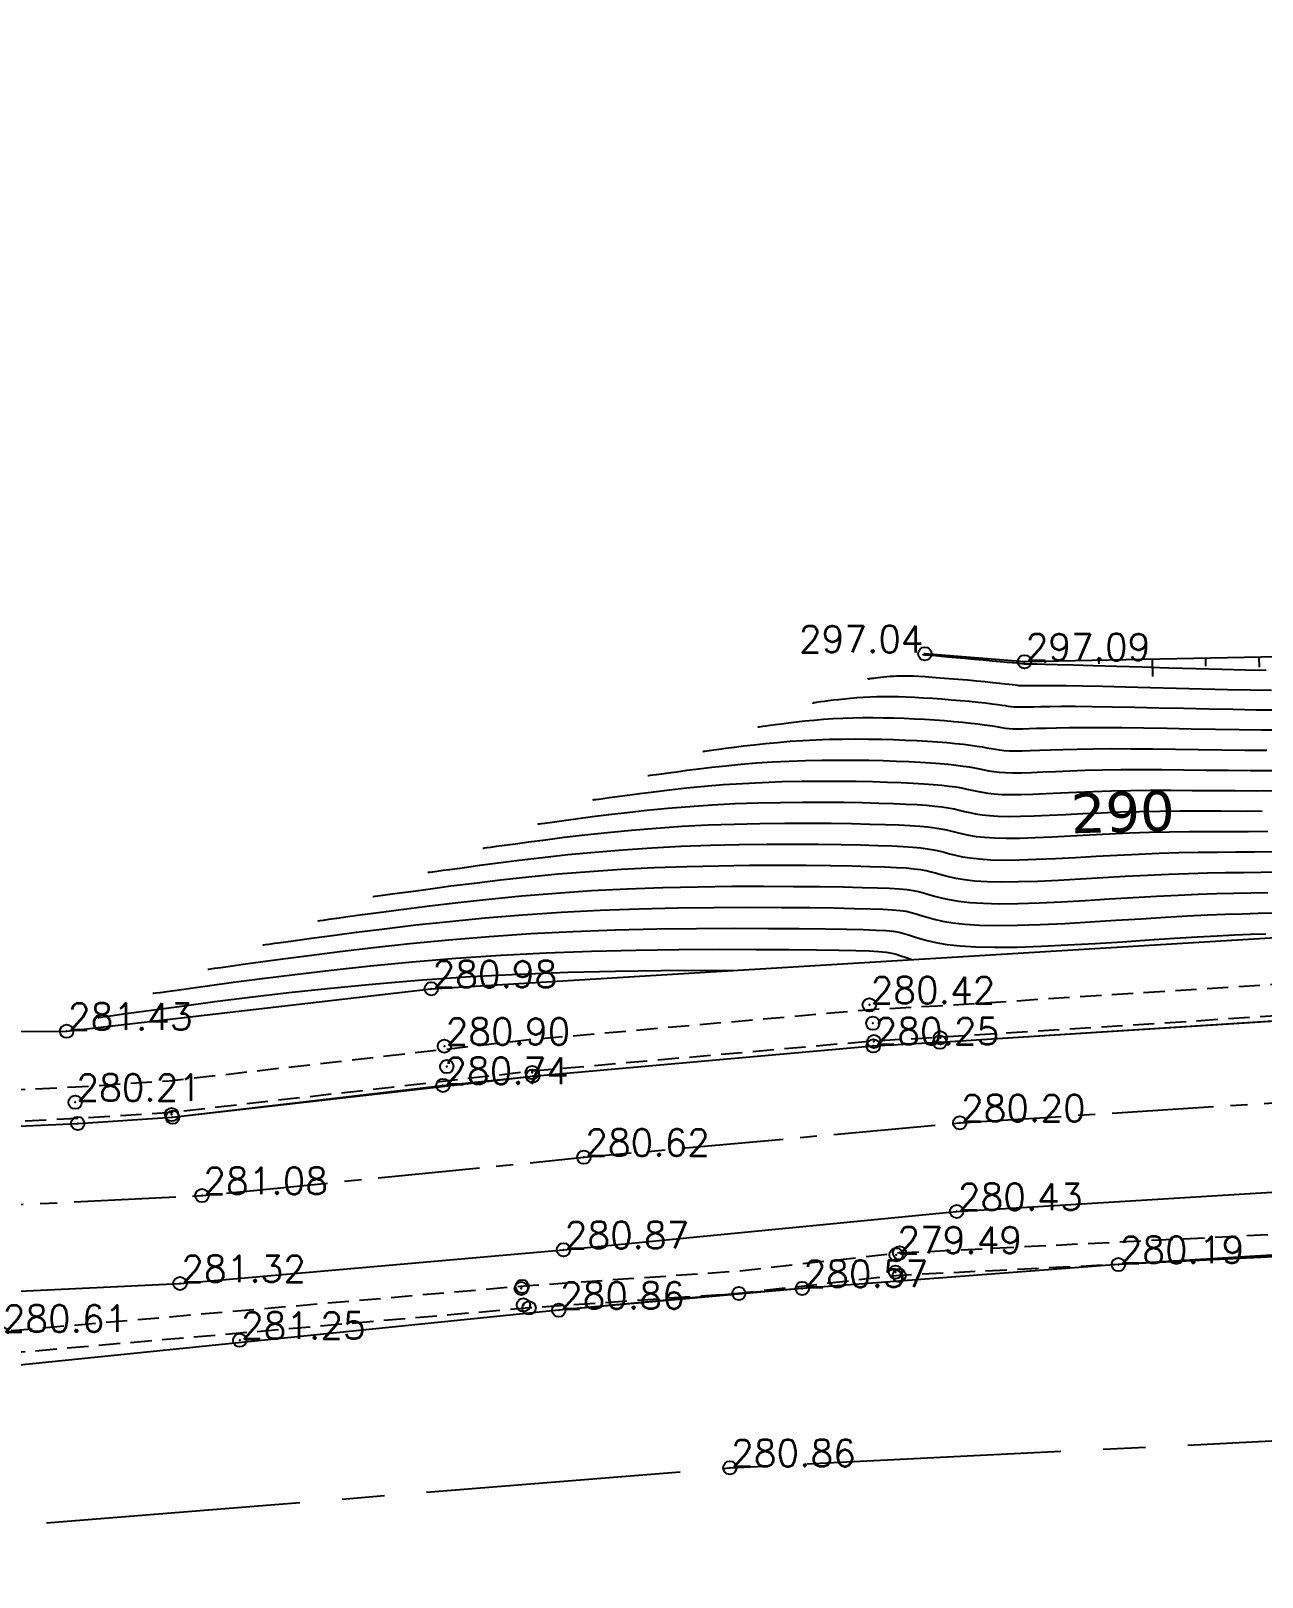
# Model space of a CAD drawing. Header units: millimetres. Extents: x 524954 to 526204, y 9523489 to 9524010.
# Drawn here: x 525125.6 to 525171.7, y 9523768.6 to 9523826.5 of the extents above; entities that cross this region are included whole.
import ezdxf
from ezdxf.enums import TextEntityAlignment as Align

# ---------------------------------------------------------------- set-up
doc = ezdxf.new("R2010")
doc.units = ezdxf.units.MM
doc.header["$PDMODE"] = 32
doc.header["$PDSIZE"] = 0.5
doc.linetypes.add('AXES2', pattern=[28.575, 19.05, -3.175, 3.175, -3.175])
doc.linetypes.add('CACHE2', pattern=[4.7625, 3.175, -1.5875])
for name, color, linetype in [('Axe_Route_Existante', 1, 'AXES2'), ('Bord_Route_Existante', 6, 'Continuous'), ('Caniveau', 5, 'CACHE2'), ('CN_01_00', 3, 'Continuous'), ('CN_02_00', 4, 'Continuous'), ('CN_05_00', 6, 'Continuous'), ('CN_10_00', 1, 'Continuous'), ('Cotation Courbes de niveau', 7, 'Continuous'), ('Haut_Talus', 30, 'Continuous'), ('Talus', 2, 'Continuous'), ('TopoAlt', 3, 'Continuous'), ('TOPOJIS', 7, 'Continuous')]:
    doc.layers.add(name, color=color, linetype=linetype)
doc.layers.add('Bord_Route_Existante_POLY3D', color=6, linetype='Continuous', plot=False)
doc.layers.add('Trottoir', color=7, linetype='Continuous', true_color=0xff6666)
doc.styles.add('Simplex 1.0', font='Simplex.shx', dxfattribs={"width": 0.99, "height": 1})
doc.styles.add('Verdana 1.0', font='verdana.ttf', dxfattribs={"width": 0.99, "height": 1})

# ---------------------------------------------------------------- blocks, each defined once
blk = doc.blocks.new('TCPOINT M')
at = {"color": 0}
blk.add_point((0, 0), dxfattribs=at)
at = {"layer": 'TopoAlt', "style": 'Simplex 1.0', "width": 0.99}
blk.add_attdef('ALT', (0.15, 0.15), '', height=1, dxfattribs=at)

msp = doc.modelspace()

# ---------------------------------------------------------------- linework, layer by layer
at = {"layer": 'Axe_Route_Existante', "ltscale": 0.5, "flags": 128}
msp.add_lwpolyline([(524973.101, 9523802.49), (525007.26, 9523792.779), (525027.54, 9523787.364), (525056.127, 9523779.755), (525082.674, 9523773.102), (525107.546, 9523770.048), (525120.684, 9523770.139), (525151.777, 9523772.648), (525176.899, 9523773.894), (525199.324, 9523771.095), (525218.337, 9523765.264), (525227.192, 9523761.534), (525233.843, 9523758.094), (525246.468, 9523751.167), (525256.506, 9523745.531), (525267.014, 9523739.694), (525277.691, 9523733.704), (525288.849, 9523727.299), (525294.632, 9523724.022), (525301.927, 9523719.966), (525310.691, 9523715.333), (525328.32, 9523705.784), (525328.32, 9523705.784), (525337.316, 9523700.691), (525351.138, 9523692.703), (525363.696, 9523685.45), (525368.801, 9523682.627), (525375.475, 9523679.109), (525390.225, 9523670.468), (525400.9, 9523665.019), (525419.619, 9523658.456), (525435.368, 9523656.046), (525454.334, 9523656.625), (525476.288, 9523660.734), (525488.784, 9523664.768), (525501.859, 9523668.012), (525521.809, 9523675.315), (525541.116, 9523687.802), (525552.62, 9523697.708), (525562.351, 9523710.18), (525568.681, 9523722.572), (525575.059, 9523738.704), (525576.995, 9523751.051), (525577.798, 9523776.069), (525576.166, 9523799.52), (525574.181, 9523815.429), (525572.049, 9523834.204), (525569.92, 9523851.041), (525567.326, 9523868.19), (525565.579, 9523885.379), (525563.689, 9523903.219), (525561.356, 9523920.701), (525558.839, 9523938.161)], dxfattribs=at)
at = {"layer": 'Axe_Route_Existante', "ltscale": 0.2, "flags": 128}
for points in [[(524977.305, 9523814.695), (525006.059, 9523804.831), (525028.37, 9523798.479), (525038.912, 9523795.522), (525048.316, 9523792.994), (525057.878, 9523790.358), (525070.878, 9523787.094), (525082.145, 9523784.869), (525094.524, 9523783.207), (525107.043, 9523782.438), (525119.719, 9523782.246), (525132.005, 9523782.846), (525146.311, 9523784.281), (525160.389, 9523785.573)], [(525160.389, 9523785.573), (525205.797, 9523788.476), (525217.621, 9523788.238), (525236.372, 9523785.487), (525254.986, 9523779.404), (525273.087, 9523770.44), (525292.33, 9523759.946), (525308.092, 9523751.255), (525324.048, 9523742.079), (525331.063, 9523738.206), (525341.621, 9523732.26), (525352.065, 9523726.389), (525361.763, 9523720.953), (525371.128, 9523715.674), (525380.291, 9523710.543), (525400.244, 9523698.831), (525414.858, 9523691.369), (525425.413, 9523686.737), (525431.187, 9523683.889)]]:
    msp.add_lwpolyline(points, dxfattribs=at)
at = {"layer": 'Bord_Route_Existante', "flags": 128}
for points in [[(525221.578, 9523770.941), (525214.394, 9523773.56), (525201.773, 9523777.091), (525187.993, 9523779.477), (525178.148, 9523780.174), (525172.157, 9523780.555), (525166.33, 9523780.26), (525154.489, 9523779.368), (525145.368, 9523778.551), (525120.497, 9523776.02), (525106.173, 9523774.773), (525099.776, 9523775.298), (525085.501, 9523777.091), (525074.621, 9523779.414), (525059.705, 9523783.331), (525044.394, 9523787.379), (525028.625, 9523791.594), (525012.747, 9523795.824), (524999.188, 9523799.53), (524974.162, 9523806.373)], [(525119.054, 9523785.177), (525127.352, 9523785.549), (525130.904, 9523785.78), (525144.393, 9523787.326), (525157.15, 9523788.454), (525159.646, 9523788.59), (525186.395, 9523790.309), (525194.259, 9523790.953), (525204.903, 9523791.806), (525211.169, 9523792.244), (525217.137, 9523792.785), (525223.837, 9523793.03), (525235.719, 9523792.006)], [(525119.151, 9523778.983), (525131.181, 9523779.552), (525145.544, 9523780.818), (525160.271, 9523782.251), (525175.138, 9523783.168), (525185.569, 9523783.964), (525204.023, 9523785.078), (525217.099, 9523783.886), (525220.353, 9523782.2), (525221.764, 9523780.731), (525223.757, 9523777.646), (525223.758, 9523776.783), (525223.758, 9523776.783), (525222.02, 9523771.867), (525221.713, 9523770.949), (525221.578, 9523770.941)]]:
    msp.add_lwpolyline(points, dxfattribs=at)
at = {"layer": 'Bord_Route_Existante_POLY3D'}
for points in [[(525119.054, 9523785.177, 281.47), (525127.352, 9523785.549, 281.18), (525130.904, 9523785.78, 281.09), (525141.031, 9523786.975, 280.74), (525144.393, 9523787.326, 280.62), (525157.15, 9523788.454, 280.25), (525159.646, 9523788.59, 280.16), (525173.021, 9523789.449, 279.82), (525186.395, 9523790.309, 279.47), (525194.259, 9523790.953, 279.16), (525204.903, 9523791.806, 278.94), (525211.169, 9523792.244, 278.76), (525217.103, 9523792.815, 278.74), (525217.137, 9523792.785, 278.63), (525223.837, 9523793.03, 278.44), (525223.846, 9523793.096, 278.57), (525235.719, 9523792.006, 278.18)], [(525119.151, 9523778.983, 281.72), (525131.181, 9523779.552, 281.32), (525145.544, 9523780.818, 280.87), (525160.271, 9523782.251, 280.43), (525175.138, 9523783.168, 280.05)], [(525172.077, 9523780.612, 279.04), (525166.33, 9523780.26, 280.19), (525154.489, 9523779.368, 280.57), (525152.114, 9523779.177, 280.66), (525145.368, 9523778.551, 280.86), (525120.497, 9523776.02, 281.76)]]:
    msp.add_polyline3d(points, dxfattribs=at)
at = {"layer": 'Caniveau', "ltscale": 0.25, "flags": 128}
for points in [[(524978.921, 9523818.749), (525007.12, 9523808.984), (525050.049, 9523797.236), (525059.403, 9523794.608), (525066.071, 9523792.798), (525071.256, 9523791.666), (525075.778, 9523790.605), (525082.17, 9523789.332), (525091.46, 9523787.968), (525094.462, 9523787.615), (525106.129, 9523786.717), (525119.032, 9523786.55), (525127.277, 9523786.92), (525130.781, 9523787.148), (525144.254, 9523788.692), (525157.053, 9523789.824), (525159.565, 9523789.96), (525186.295, 9523791.678), (525194.148, 9523792.321), (525204.801, 9523793.175), (525211.059, 9523793.613), (525217.049, 9523794.156), (525223.871, 9523794.405), (525235.946, 9523793.365), (525246.588, 9523790.704), (525250.771, 9523788.828), (525257.796, 9523785.005), (525267.26, 9523779.721), (525275.934, 9523774.674), (525286.15, 9523769.083)], [(524978.535, 9523817.634), (525006.771, 9523807.856), (525049.734, 9523796.099), (525059.089, 9523793.471), (525065.79, 9523791.652), (525070.996, 9523790.516), (525075.528, 9523789.452), (525081.969, 9523788.169), (525091.305, 9523786.798), (525094.348, 9523786.441), (525106.076, 9523785.538), (525119.051, 9523785.37), (525127.341, 9523785.742), (525130.887, 9523785.973), (525144.373, 9523787.518), (525157.137, 9523788.647), (525159.635, 9523788.783), (525186.381, 9523790.501), (525194.243, 9523791.145), (525204.889, 9523791.999), (525211.154, 9523792.437), (525217.124, 9523792.978), (525223.842, 9523793.224), (525235.751, 9523792.198), (525246.2, 9523789.585), (525250.247, 9523787.77), (525257.255, 9523783.957), (525267.01, 9523778.976), (525275.314, 9523773.67), (525285.519, 9523767.841)], [(524975.141, 9523808.618), (525000.68, 9523801.804), (525030.01, 9523793.854), (525045.477, 9523789.732), (525059.166, 9523786.012), (525065.902, 9523784.25), (525084.094, 9523779.959), (525088.525, 9523779.269), (525107.014, 9523777.537), (525120.727, 9523777.307), (525124.339, 9523777.743), (525144.189, 9523779.476), (525152.038, 9523780.016), (525158.051, 9523780.697), (525172.163, 9523781.399), (525172.115, 9523781.335), (525186.089, 9523780.714), (525201.95, 9523777.916), (525212.887, 9523775.146), (525221.806, 9523771.933), (525221.948, 9523771.873)], [(525221.578, 9523770.941), (525212.633, 9523774.341), (525201.773, 9523777.091), (525185.999, 9523779.874), (525185.993, 9523779.938), (525172.157, 9523780.555), (525158.119, 9523779.856), (525152.114, 9523779.177), (525144.255, 9523778.635), (525124.426, 9523776.904), (525120.771, 9523776.463), (525106.967, 9523776.694), (525088.421, 9523778.432), (525083.932, 9523779.131), (525065.698, 9523783.432), (525058.949, 9523785.198), (525045.258, 9523788.918), (525029.791, 9523793.04), (525029.791, 9523793.04), (525029.791, 9523793.04), (525029.791, 9523793.04), (525000.461, 9523800.99), (524974.924, 9523807.804)]]:
    msp.add_lwpolyline(points, dxfattribs=at)
at = {"layer": 'CN_01_00', "flags": 128}
for points, elevation in [([(525159.002, 9523803.116), (525159.002, 9523803.116), (525159.002, 9523803.116), (525159.002, 9523803.116), (525159.002, 9523803.116), (525159.003, 9523803.116), (525159.004, 9523803.116), (525159.006, 9523803.116), (525159.008, 9523803.117), (525159.01, 9523803.117), (525159.013, 9523803.117), (525159.017, 9523803.118), (525159.021, 9523803.118), (525159.025, 9523803.119), (525159.029, 9523803.119), (525159.034, 9523803.12), (525159.039, 9523803.12), (525159.045, 9523803.12), (525159.058, 9523803.119), (525159.086, 9523803.117), (525159.135, 9523803.113), (525159.213, 9523803.107), (525159.326, 9523803.097), (525159.482, 9523803.083), (525159.689, 9523803.064), (525159.949, 9523803.041), (525160.252, 9523803.013), (525160.583, 9523802.983), (525160.929, 9523802.952), (525161.274, 9523802.92), (525161.605, 9523802.89), (525161.906, 9523802.862), (525162.165, 9523802.839), (525162.37, 9523802.82), (525162.524, 9523802.805), (525162.635, 9523802.795), (525162.711, 9523802.788), (525162.758, 9523802.783), (525162.785, 9523802.781), (525162.797, 9523802.78), (525162.803, 9523802.779), (525162.812, 9523802.779), (525162.843, 9523802.779), (525162.916, 9523802.777), (525163.051, 9523802.774), (525163.27, 9523802.768), (525163.594, 9523802.76), (525164.041, 9523802.747), (525164.635, 9523802.731), (525165.384, 9523802.71), (525166.258, 9523802.685), (525167.218, 9523802.658), (525168.222, 9523802.63), (525169.23, 9523802.603), (525170.201, 9523802.577), (525171.095, 9523802.554), (525171.872, 9523802.535)], 297), ([(525150.763, 9523799.49), (525150.765, 9523799.49), (525150.773, 9523799.492), (525150.796, 9523799.495), (525150.84, 9523799.501), (525150.913, 9523799.511), (525151.021, 9523799.526), (525151.173, 9523799.546), (525151.375, 9523799.574), (525151.632, 9523799.609), (525151.94, 9523799.65), (525152.293, 9523799.695), (525152.684, 9523799.741), (525153.108, 9523799.787), (525153.558, 9523799.831), (525154.028, 9523799.87), (525154.512, 9523799.903), (525155.003, 9523799.928), (525155.499, 9523799.945), (525155.995, 9523799.955), (525156.487, 9523799.958), (525156.973, 9523799.955), (525157.449, 9523799.947), (525157.911, 9523799.934), (525158.355, 9523799.918), (525158.779, 9523799.898), (525159.18, 9523799.875), (525159.557, 9523799.849), (525159.909, 9523799.821), (525160.233, 9523799.791), (525160.529, 9523799.76), (525160.794, 9523799.727), (525161.027, 9523799.694), (525161.229, 9523799.661), (525161.406, 9523799.628), (525161.567, 9523799.597), (525161.722, 9523799.57), (525161.881, 9523799.546), (525162.051, 9523799.527), (525162.243, 9523799.514), (525162.465, 9523799.509), (525162.726, 9523799.512), (525163.031, 9523799.521), (525163.385, 9523799.534), (525163.793, 9523799.55), (525164.261, 9523799.566), (525164.792, 9523799.58), (525165.392, 9523799.591), (525166.065, 9523799.596), (525166.813, 9523799.594), (525167.621, 9523799.586), (525168.469, 9523799.575), (525169.338, 9523799.562), (525170.21, 9523799.549), (525171.065, 9523799.538), (525171.886, 9523799.533)], 293), ([(525146.644, 9523797.677), (525146.646, 9523797.678), (525146.658, 9523797.679), (525146.692, 9523797.684), (525146.758, 9523797.693), (525146.867, 9523797.708), (525147.03, 9523797.73), (525147.257, 9523797.761), (525147.558, 9523797.803), (525147.943, 9523797.855), (525148.403, 9523797.916), (525148.931, 9523797.983), (525149.516, 9523798.052), (525150.15, 9523798.121), (525150.823, 9523798.187), (525151.525, 9523798.246), (525152.248, 9523798.295), (525152.983, 9523798.332), (525153.719, 9523798.358), (525154.449, 9523798.373), (525155.163, 9523798.38), (525155.853, 9523798.379), (525156.51, 9523798.372), (525157.125, 9523798.36), (525157.688, 9523798.344), (525158.194, 9523798.326), (525158.644, 9523798.305), (525159.045, 9523798.282), (525159.399, 9523798.255), (525159.713, 9523798.227), (525159.991, 9523798.195), (525160.238, 9523798.16), (525160.458, 9523798.122), (525160.658, 9523798.082), (525160.846, 9523798.04), (525161.033, 9523797.999), (525161.228, 9523797.961), (525161.442, 9523797.927), (525161.684, 9523797.9), (525161.966, 9523797.882), (525162.296, 9523797.874), (525162.682, 9523797.878), (525163.124, 9523797.892), (525163.62, 9523797.913), (525164.164, 9523797.938), (525164.756, 9523797.965), (525165.391, 9523797.991), (525166.067, 9523798.013), (525166.781, 9523798.029), (525167.528, 9523798.036), (525168.302, 9523798.037), (525169.094, 9523798.033), (525169.896, 9523798.027), (525170.7, 9523798.022), (525171.498, 9523798.019), (525172.281, 9523798.022)], 291), ([(525142.525, 9523795.865), (525142.527, 9523795.865), (525142.544, 9523795.867), (525142.589, 9523795.873), (525142.677, 9523795.886), (525142.822, 9523795.905), (525143.038, 9523795.935), (525143.34, 9523795.977), (525143.742, 9523796.032), (525144.253, 9523796.101), (525144.866, 9523796.183), (525145.569, 9523796.272), (525146.348, 9523796.364), (525147.191, 9523796.456), (525148.087, 9523796.543), (525149.022, 9523796.621), (525149.985, 9523796.686), (525150.962, 9523796.736), (525151.94, 9523796.77), (525152.904, 9523796.792), (525153.84, 9523796.802), (525154.734, 9523796.803), (525155.571, 9523796.797), (525156.339, 9523796.786), (525157.021, 9523796.771), (525157.609, 9523796.755), (525158.109, 9523796.736), (525158.532, 9523796.714), (525158.89, 9523796.69), (525159.193, 9523796.662), (525159.453, 9523796.63), (525159.682, 9523796.592), (525159.89, 9523796.55), (525160.088, 9523796.502), (525160.287, 9523796.451), (525160.499, 9523796.4), (525160.734, 9523796.352), (525161.003, 9523796.308), (525161.318, 9523796.273), (525161.689, 9523796.249), (525162.126, 9523796.239), (525162.639, 9523796.244), (525163.218, 9523796.263), (525163.854, 9523796.291), (525164.535, 9523796.326), (525165.251, 9523796.364), (525165.99, 9523796.401), (525166.742, 9523796.435), (525167.496, 9523796.461), (525168.243, 9523796.478), (525168.983, 9523796.487), (525169.719, 9523796.491), (525170.454, 9523796.493), (525171.19, 9523796.495), (525171.93, 9523796.5)], 289), ([(525138.406, 9523794.052), (525138.409, 9523794.052), (525138.43, 9523794.055), (525138.486, 9523794.063), (525138.596, 9523794.078), (525138.777, 9523794.103), (525139.047, 9523794.14), (525139.424, 9523794.192), (525139.926, 9523794.26), (525140.564, 9523794.347), (525141.33, 9523794.449), (525142.207, 9523794.56), (525143.18, 9523794.675), (525144.233, 9523794.79), (525145.352, 9523794.898), (525146.52, 9523794.996), (525147.721, 9523795.078), (525148.941, 9523795.14), (525150.16, 9523795.183), (525151.358, 9523795.21), (525152.516, 9523795.224), (525153.614, 9523795.228), (525154.633, 9523795.223), (525155.553, 9523795.212), (525156.354, 9523795.198), (525157.024, 9523795.183), (525157.573, 9523795.166), (525158.019, 9523795.147), (525158.38, 9523795.125), (525158.673, 9523795.097), (525158.916, 9523795.064), (525159.126, 9523795.025), (525159.321, 9523794.978), (525159.517, 9523794.923), (525159.728, 9523794.863), (525159.965, 9523794.802), (525160.24, 9523794.743), (525160.565, 9523794.69), (525160.951, 9523794.647), (525161.411, 9523794.617), (525161.957, 9523794.604), (525162.595, 9523794.611), (525163.312, 9523794.634), (525164.089, 9523794.67), (525164.906, 9523794.714), (525165.746, 9523794.763), (525166.589, 9523794.812), (525167.417, 9523794.857), (525168.211, 9523794.894), (525168.957, 9523794.92), (525169.664, 9523794.938), (525170.344, 9523794.95), (525171.012, 9523794.959), (525171.68, 9523794.968), (525172.362, 9523794.981)], 287), ([(525130.168, 9523790.426), (525130.172, 9523790.427), (525130.201, 9523790.431), (525130.28, 9523790.442), (525130.433, 9523790.463), (525130.686, 9523790.497), (525131.064, 9523790.549), (525131.591, 9523790.622), (525132.293, 9523790.718), (525133.186, 9523790.84), (525134.256, 9523790.982), (525135.483, 9523791.137), (525136.843, 9523791.298), (525138.316, 9523791.458), (525139.881, 9523791.61), (525141.514, 9523791.747), (525143.195, 9523791.861), (525144.9, 9523791.948), (525146.601, 9523792.009), (525148.267, 9523792.048), (525149.868, 9523792.069), (525151.375, 9523792.076), (525152.755, 9523792.073), (525153.981, 9523792.063), (525155.02, 9523792.051), (525155.854, 9523792.04), (525156.501, 9523792.028), (525156.993, 9523792.013), (525157.36, 9523791.994), (525157.632, 9523791.968), (525157.84, 9523791.934), (525158.013, 9523791.89), (525158.183, 9523791.833), (525158.376, 9523791.764), (525158.6, 9523791.689)], 283)]:
    msp.add_lwpolyline(points, dxfattribs=dict(at, elevation=elevation))
at = {"layer": 'CN_02_00', "flags": 128}
for points, elevation in [([(525156.942, 9523802.209), (525156.942, 9523802.209), (525156.945, 9523802.21), (525156.95, 9523802.211), (525156.962, 9523802.212), (525156.981, 9523802.215), (525157.008, 9523802.219), (525157.048, 9523802.224), (525157.1, 9523802.231), (525157.166, 9523802.24), (525157.245, 9523802.251), (525157.336, 9523802.262), (525157.437, 9523802.274), (525157.546, 9523802.286), (525157.662, 9523802.297), (525157.783, 9523802.307), (525157.907, 9523802.316), (525158.034, 9523802.322), (525158.168, 9523802.326), (525158.313, 9523802.327), (525158.473, 9523802.325), (525158.653, 9523802.319), (525158.857, 9523802.309), (525159.089, 9523802.296), (525159.355, 9523802.278), (525159.656, 9523802.255), (525159.984, 9523802.229), (525160.327, 9523802.2), (525160.674, 9523802.169), (525161.014, 9523802.138), (525161.336, 9523802.108), (525161.628, 9523802.079), (525161.881, 9523802.053), (525162.084, 9523802.03), (525162.244, 9523802.011), (525162.368, 9523801.995), (525162.464, 9523801.983), (525162.539, 9523801.974), (525162.601, 9523801.967), (525162.658, 9523801.963), (525162.719, 9523801.962), (525162.791, 9523801.962), (525162.89, 9523801.964), (525163.033, 9523801.966), (525163.237, 9523801.968), (525163.518, 9523801.968), (525163.893, 9523801.965), (525164.379, 9523801.958), (525164.992, 9523801.947), (525165.741, 9523801.931), (525166.599, 9523801.91), (525167.531, 9523801.887), (525168.501, 9523801.863), (525169.475, 9523801.839), (525170.417, 9523801.817), (525171.293, 9523801.798), (525172.067, 9523801.785)], 296), ([(525172.457, 9523800.284), (525171.688, 9523800.288), (525170.849, 9523800.298), (525169.965, 9523800.312), (525169.059, 9523800.329), (525168.156, 9523800.345), (525167.28, 9523800.361), (525166.456, 9523800.373), (525165.708, 9523800.38), (525165.054, 9523800.38), (525164.492, 9523800.375), (525164.013, 9523800.367), (525163.608, 9523800.356), (525163.268, 9523800.345), (525162.984, 9523800.335), (525162.747, 9523800.329), (525162.549, 9523800.327), (525162.381, 9523800.331), (525162.234, 9523800.34), (525162.1, 9523800.355), (525161.97, 9523800.374), (525161.834, 9523800.397), (525161.685, 9523800.423), (525161.514, 9523800.451), (525161.312, 9523800.48), (525161.072, 9523800.511), (525160.798, 9523800.542), (525160.494, 9523800.573), (525160.164, 9523800.604), (525159.814, 9523800.632), (525159.448, 9523800.659), (525159.071, 9523800.683), (525158.688, 9523800.704), (525158.304, 9523800.722), (525157.918, 9523800.735), (525157.533, 9523800.743), (525157.149, 9523800.747), (525156.767, 9523800.745), (525156.389, 9523800.739), (525156.014, 9523800.726), (525155.644, 9523800.707), (525155.28, 9523800.683), (525154.926, 9523800.653), (525154.587, 9523800.62), (525154.268, 9523800.585), (525153.974, 9523800.55), (525153.708, 9523800.517), (525153.476, 9523800.486), (525153.283, 9523800.46), (525153.131, 9523800.439), (525153.017, 9523800.423), (525152.935, 9523800.412), (525152.88, 9523800.405), (525152.847, 9523800.4), (525152.83, 9523800.398), (525152.824, 9523800.397), (525152.823, 9523800.397)], 294), ([(525148.704, 9523798.584), (525148.705, 9523798.584), (525148.716, 9523798.585), (525148.744, 9523798.589), (525148.799, 9523798.597), (525148.89, 9523798.609), (525149.026, 9523798.628), (525149.215, 9523798.654), (525149.467, 9523798.688), (525149.787, 9523798.732), (525150.171, 9523798.783), (525150.612, 9523798.839), (525151.1, 9523798.897), (525151.629, 9523798.954), (525152.19, 9523799.009), (525152.777, 9523799.058), (525153.38, 9523799.099), (525153.993, 9523799.13), (525154.609, 9523799.151), (525155.222, 9523799.164), (525155.825, 9523799.169), (525156.413, 9523799.167), (525156.979, 9523799.16), (525157.518, 9523799.147), (525158.022, 9523799.131), (525158.486, 9523799.112), (525158.912, 9523799.09), (525159.301, 9523799.065), (525159.654, 9523799.038), (525159.973, 9523799.009), (525160.26, 9523798.977), (525160.516, 9523798.944), (525160.743, 9523798.908), (525160.943, 9523798.871), (525161.126, 9523798.834), (525161.3, 9523798.798), (525161.475, 9523798.765), (525161.661, 9523798.736), (525161.868, 9523798.714), (525162.104, 9523798.698), (525162.38, 9523798.692), (525162.704, 9523798.695), (525163.078, 9523798.706), (525163.502, 9523798.723), (525163.979, 9523798.744), (525164.508, 9523798.765), (525165.092, 9523798.786), (525165.729, 9523798.802), (525166.423, 9523798.812), (525167.171, 9523798.815), (525167.961, 9523798.811), (525168.781, 9523798.804), (525169.617, 9523798.794), (525170.455, 9523798.785), (525171.282, 9523798.779), (525172.083, 9523798.777)], 292), ([(525140.465, 9523794.958), (525140.468, 9523794.959), (525140.487, 9523794.961), (525140.538, 9523794.968), (525140.637, 9523794.982), (525140.8, 9523795.004), (525141.043, 9523795.037), (525141.382, 9523795.084), (525141.834, 9523795.146), (525142.409, 9523795.224), (525143.098, 9523795.316), (525143.888, 9523795.416), (525144.764, 9523795.52), (525145.712, 9523795.623), (525146.719, 9523795.721), (525147.771, 9523795.808), (525148.853, 9523795.882), (525149.952, 9523795.938), (525151.05, 9523795.977), (525152.131, 9523796.001), (525153.178, 9523796.013), (525154.174, 9523796.016), (525155.102, 9523796.01), (525155.946, 9523795.999), (525156.688, 9523795.985), (525157.316, 9523795.969), (525157.841, 9523795.951), (525158.275, 9523795.931), (525158.635, 9523795.907), (525158.933, 9523795.88), (525159.185, 9523795.847), (525159.404, 9523795.809), (525159.605, 9523795.764), (525159.802, 9523795.712), (525160.007, 9523795.657), (525160.232, 9523795.601), (525160.487, 9523795.547), (525160.784, 9523795.499), (525161.134, 9523795.46), (525161.55, 9523795.433), (525162.042, 9523795.422), (525162.617, 9523795.428), (525163.265, 9523795.448), (525163.971, 9523795.481), (525164.721, 9523795.52), (525165.499, 9523795.563), (525166.29, 9523795.606), (525167.08, 9523795.646), (525167.854, 9523795.678), (525168.6, 9523795.699), (525169.323, 9523795.713), (525170.032, 9523795.72), (525170.733, 9523795.726), (525171.435, 9523795.732), (525172.146, 9523795.741)], 288), ([(525136.346, 9523793.145), (525136.35, 9523793.146), (525136.372, 9523793.149), (525136.434, 9523793.158), (525136.555, 9523793.174), (525136.754, 9523793.201), (525137.051, 9523793.242), (525137.466, 9523793.299), (525138.017, 9523793.375), (525138.72, 9523793.471), (525139.561, 9523793.582), (525140.526, 9523793.704), (525141.596, 9523793.831), (525142.754, 9523793.957), (525143.984, 9523794.076), (525145.268, 9523794.184), (525146.59, 9523794.274), (525147.931, 9523794.342), (525149.27, 9523794.389), (525150.585, 9523794.42), (525151.854, 9523794.436), (525153.054, 9523794.44), (525154.163, 9523794.435), (525155.16, 9523794.425), (525156.021, 9523794.411), (525156.731, 9523794.397), (525157.305, 9523794.382), (525157.763, 9523794.364), (525158.125, 9523794.342), (525158.413, 9523794.315), (525158.647, 9523794.282), (525158.848, 9523794.241), (525159.036, 9523794.192), (525159.232, 9523794.133), (525159.448, 9523794.069), (525159.698, 9523794.002), (525159.993, 9523793.938), (525160.345, 9523793.88), (525160.768, 9523793.833), (525161.273, 9523793.8), (525161.873, 9523793.786), (525162.574, 9523793.794), (525163.359, 9523793.819), (525164.206, 9523793.859), (525165.092, 9523793.908), (525165.994, 9523793.962), (525166.889, 9523794.017), (525167.755, 9523794.068), (525168.569, 9523794.11), (525169.315, 9523794.141), (525170.005, 9523794.163), (525170.657, 9523794.179), (525171.291, 9523794.191), (525171.925, 9523794.205)], 286), ([(525132.227, 9523791.333), (525132.231, 9523791.333), (525132.258, 9523791.337), (525132.331, 9523791.347), (525132.474, 9523791.367), (525132.709, 9523791.399), (525133.06, 9523791.447), (525133.549, 9523791.514), (525134.201, 9523791.603), (525135.03, 9523791.717), (525136.025, 9523791.849), (525137.164, 9523791.993), (525138.427, 9523792.142), (525139.796, 9523792.291), (525141.248, 9523792.432), (525142.765, 9523792.559), (525144.326, 9523792.665), (525145.91, 9523792.746), (525147.491, 9523792.802), (525149.04, 9523792.838), (525150.53, 9523792.858), (525151.934, 9523792.864), (525153.225, 9523792.86), (525154.374, 9523792.85), (525155.354, 9523792.838), (525156.146, 9523792.826), (525156.769, 9523792.812), (525157.25, 9523792.796), (525157.615, 9523792.776), (525157.893, 9523792.75), (525158.109, 9523792.717), (525158.292, 9523792.674), (525158.467, 9523792.62), (525158.661, 9523792.554), (525158.889, 9523792.48), (525159.164, 9523792.404), (525159.498, 9523792.329), (525159.906, 9523792.262), (525160.401, 9523792.206), (525160.996, 9523792.168), (525161.704, 9523792.151), (525162.53, 9523792.16), (525163.453, 9523792.191), (525164.441, 9523792.238), (525165.463, 9523792.296), (525166.489, 9523792.361), (525167.488, 9523792.427), (525168.43, 9523792.489), (525169.284, 9523792.543), (525170.029, 9523792.583), (525170.686, 9523792.614), (525171.282, 9523792.637), (525171.849, 9523792.657)], 284), ([(525128.108, 9523789.52), (525128.112, 9523789.521), (525128.144, 9523789.525), (525128.228, 9523789.536), (525128.393, 9523789.559), (525128.664, 9523789.596), (525129.068, 9523789.652), (525129.633, 9523789.729), (525130.385, 9523789.832), (525131.341, 9523789.963), (525132.488, 9523790.115), (525133.802, 9523790.281), (525135.259, 9523790.454), (525136.837, 9523790.625), (525138.513, 9523790.788), (525140.262, 9523790.934), (525142.063, 9523791.057), (525143.889, 9523791.15), (525145.711, 9523791.215), (525147.494, 9523791.257), (525149.206, 9523791.28), (525150.815, 9523791.288), (525151.956, 9523791.286)], 282)]:
    msp.add_lwpolyline(points, dxfattribs=dict(at, elevation=elevation))
at = {"layer": 'CN_05_00', "flags": 128}
for points, elevation in [([(525172.262, 9523801.034), (525171.491, 9523801.043), (525170.633, 9523801.058), (525169.72, 9523801.076), (525168.78, 9523801.096), (525167.843, 9523801.116), (525166.94, 9523801.136), (525166.099, 9523801.152), (525165.35, 9523801.163), (525164.717, 9523801.169), (525164.193, 9523801.17), (525163.766, 9523801.167), (525163.422, 9523801.162), (525163.15, 9523801.156), (525162.937, 9523801.15), (525162.769, 9523801.146), (525162.634, 9523801.144), (525162.52, 9523801.147), (525162.418, 9523801.154), (525162.32, 9523801.164), (525162.217, 9523801.179), (525162.101, 9523801.196), (525161.965, 9523801.217), (525161.799, 9523801.24), (525161.596, 9523801.266), (525161.35, 9523801.295), (525161.067, 9523801.325), (525160.754, 9523801.356), (525160.419, 9523801.386), (525160.07, 9523801.416), (525159.716, 9523801.444), (525159.364, 9523801.469), (525159.022, 9523801.491), (525158.697, 9523801.509), (525158.387, 9523801.522), (525158.093, 9523801.531), (525157.811, 9523801.536), (525157.54, 9523801.536), (525157.278, 9523801.532), (525157.024, 9523801.524), (525156.775, 9523801.511), (525156.531, 9523801.495), (525156.294, 9523801.475), (525156.067, 9523801.453), (525155.852, 9523801.43), (525155.655, 9523801.406), (525155.477, 9523801.384), (525155.321, 9523801.363), (525155.191, 9523801.345), (525155.089, 9523801.331), (525155.013, 9523801.321), (525154.958, 9523801.313), (525154.921, 9523801.308), (525154.899, 9523801.305), (525154.887, 9523801.304), (525154.883, 9523801.303), (525154.883, 9523801.303)], 295), ([(525134.287, 9523792.239), (525134.29, 9523792.24), (525134.315, 9523792.243), (525134.383, 9523792.252), (525134.515, 9523792.27), (525134.732, 9523792.3), (525135.056, 9523792.345), (525135.508, 9523792.407), (525136.109, 9523792.489), (525136.875, 9523792.594), (525137.793, 9523792.715), (525138.845, 9523792.848), (525140.011, 9523792.987), (525141.275, 9523793.124), (525142.616, 9523793.254), (525144.017, 9523793.371), (525145.458, 9523793.469), (525146.921, 9523793.544), (525148.38, 9523793.596), (525149.812, 9523793.629), (525151.192, 9523793.647), (525152.494, 9523793.652), (525153.694, 9523793.648), (525154.767, 9523793.638), (525155.687, 9523793.625), (525156.439, 9523793.611), (525157.037, 9523793.597), (525157.506, 9523793.58), (525157.87, 9523793.559), (525158.153, 9523793.533), (525158.378, 9523793.499), (525158.57, 9523793.457), (525158.752, 9523793.406), (525158.947, 9523793.343), (525159.169, 9523793.274), (525159.431, 9523793.203), (525159.745, 9523793.134), (525160.126, 9523793.071), (525160.584, 9523793.02), (525161.134, 9523792.984), (525161.788, 9523792.969), (525162.552, 9523792.977), (525163.406, 9523793.005), (525164.323, 9523793.048), (525165.277, 9523793.102), (525166.241, 9523793.162), (525167.189, 9523793.222), (525168.093, 9523793.279), (525168.926, 9523793.326), (525169.672, 9523793.362), (525170.345, 9523793.388), (525170.97, 9523793.408), (525171.57, 9523793.424), (525172.17, 9523793.441)], 285)]:
    msp.add_lwpolyline(points, dxfattribs=dict(at, elevation=elevation))
at = {"layer": 'CN_10_00', "elevation": 290, "flags": 128}
msp.add_lwpolyline([(525144.585, 9523796.771), (525144.587, 9523796.771), (525144.601, 9523796.773), (525144.641, 9523796.779), (525144.718, 9523796.789), (525144.845, 9523796.807), (525145.034, 9523796.833), (525145.299, 9523796.869), (525145.65, 9523796.917), (525146.098, 9523796.978), (525146.635, 9523797.05), (525147.25, 9523797.127), (525147.932, 9523797.208), (525148.671, 9523797.288), (525149.455, 9523797.365), (525150.274, 9523797.433), (525151.117, 9523797.49), (525151.972, 9523797.534), (525152.829, 9523797.564), (525153.676, 9523797.583), (525154.502, 9523797.591), (525155.294, 9523797.591), (525156.041, 9523797.585), (525156.732, 9523797.573), (525157.355, 9523797.558), (525157.901, 9523797.54), (525158.376, 9523797.52), (525158.788, 9523797.498), (525159.144, 9523797.473), (525159.453, 9523797.444), (525159.722, 9523797.412), (525159.96, 9523797.376), (525160.174, 9523797.336), (525160.373, 9523797.292), (525160.567, 9523797.246), (525160.766, 9523797.199), (525160.981, 9523797.156), (525161.223, 9523797.118), (525161.501, 9523797.087), (525161.827, 9523797.066), (525162.211, 9523797.057), (525162.66, 9523797.061), (525163.171, 9523797.077), (525163.737, 9523797.102), (525164.35, 9523797.132), (525165.003, 9523797.164), (525165.691, 9523797.196), (525166.405, 9523797.224), (525167.138, 9523797.245), (525167.885, 9523797.257), (525168.642, 9523797.262), (525169.407, 9523797.262), (525170.175, 9523797.26), (525170.945, 9523797.258), (525171.714, 9523797.26)], dxfattribs=at)
at = {"layer": 'Haut_Talus', "flags": 128}
msp.add_lwpolyline([(525305.258, 9523872.348), (525303.919, 9523858.929), (525300.61, 9523851.426), (525293.269, 9523844.143), (525282.592, 9523839.781), (525275.516, 9523831.793), (525253.744, 9523826.768), (525245.57, 9523825.329), (525240.135, 9523822.185), (525230.924, 9523815.815), (525222.259, 9523815.735), (525216.104, 9523815.103), (525209.421, 9523814.511), (525202.627, 9523812.837), (525192.887, 9523812.103), (525187.234, 9523809.827), (525173.584, 9523803.067), (525162.811, 9523802.853), (525159.084, 9523803.152)], dxfattribs=at)
at = {"layer": 'Talus'}
for p, q in [((525159.603, 9523803.11), (525159.602, 9523803.1)), ((525161.597, 9523802.95), (525161.595, 9523802.934)), ((525163.593, 9523802.868), (525163.594, 9523802.812)), ((525165.592, 9523802.908), (525165.595, 9523802.772)), ((525167.592, 9523802.948), (525167.605, 9523802.298)), ((525169.592, 9523802.988), (525169.597, 9523802.691)), ((525171.591, 9523803.027), (525171.599, 9523802.65))]:
    msp.add_line(p, q, dxfattribs=at)
at = {"layer": 'Trottoir', "ltscale": 0.25, "flags": 128}
msp.add_lwpolyline([(525109.407, 9523788.924), (525126.934, 9523789.003), (525126.934, 9523789.003), (525140.593, 9523790.596), (525194.008, 9523793.838), (525194.008, 9523793.838), (525194.008, 9523793.838), (525194.008, 9523793.838), (525194.008, 9523793.838), (525210.743, 9523795.795), (525210.743, 9523795.795), (525210.743, 9523795.795), (525223.913, 9523796.423), (525236.56, 9523796.129), (525246.634, 9523793.271), (525254.607, 9523789.446), (525268.338, 9523781.556), (525268.338, 9523781.556), (525283.706, 9523772.799), (525283.706, 9523772.799), (525283.706, 9523772.799)], dxfattribs=at)

# ---------------------------------------------------------------- block references
at = {"layer": 'TOPOJIS'}
ref = msp.add_blockref('TCPOINT M', (525159.084, 9523803.152, 297.04), dxfattribs=at)
ref.add_attrib('ALT', '297.04', dxfattribs={"layer": 'TopoAlt', "height": 1, "style": 'Simplex 1.0', "width": 0.99}).set_placement((525159.034, 9523803.202, 297.04), align=Align.RIGHT)
ref = msp.add_blockref('TCPOINT M', (525162.811, 9523802.853, 297.09), dxfattribs=at)
ref.add_attrib('ALT', '297.09', (525162.861, 9523802.903, 297.09), dxfattribs={"layer": 'TopoAlt', "height": 1, "style": 'Simplex 1.0', "width": 0.99})
ref = msp.add_blockref('TCPOINT M', (525140.593, 9523790.596, 280.98), dxfattribs=at)
ref.add_attrib('ALT', '280.98', (525140.643, 9523790.646, 280.98), dxfattribs={"layer": 'TopoAlt', "height": 1, "style": 'Simplex 1.0', "width": 0.99})
ref = msp.add_blockref('TCPOINT M', (525157.002, 9523789.994, 280.42), dxfattribs=at)
ref.add_attrib('ALT', '280.42', (525157.052, 9523790.044, 280.42), dxfattribs={"layer": 'TopoAlt', "height": 1, "style": 'Simplex 1.0', "width": 0.99})
ref = msp.add_blockref('TCPOINT M', (525126.934, 9523789.003, 281.43), dxfattribs=at)
ref.add_attrib('ALT', '281.43', (525126.984, 9523789.053, 281.43), dxfattribs={"layer": 'TopoAlt', "height": 1, "style": 'Simplex 1.0', "width": 0.99})
ref = msp.add_blockref('TCPOINT M', (525141.084, 9523788.446, 280.9), dxfattribs=at)
ref.add_attrib('ALT', '280.90', (525141.134, 9523788.496, 280.9), dxfattribs={"layer": 'TopoAlt', "height": 1, "style": 'Simplex 1.0', "width": 0.99})
for p in [(525157.133, 9523789.303, 279.14), (525157.176, 9523788.621, 280.4), (525159.646, 9523788.59, 280.16), (525159.662, 9523788.759, 280.3), (525141.175, 9523787.678, 279.65), (525144.374, 9523787.455, 280.79), (525144.393, 9523787.326, 280.62), (525130.868, 9523785.88, 281.26), (525130.904, 9523785.78, 281.09), (525127.352, 9523785.549, 281.18), (525158.134, 9523780.697, 280.23), (525157.985, 9523779.977, 279.47), (525143.966, 9523779.365, 279.95), (525143.998, 9523779.442, 280.68), (525158.119, 9523779.856, 280.43), (525144.044, 9523778.747, 279.94), (525152.114, 9523779.177, 280.66), (525144.255, 9523778.635, 280.86)]:
    msp.add_blockref('TCPOINT M', p, dxfattribs=at)
ref = msp.add_blockref('TCPOINT M', (525157.15, 9523788.454, 280.25), dxfattribs=at)
ref.add_attrib('ALT', '280.25', (525157.2, 9523788.504, 280.25), dxfattribs={"layer": 'TopoAlt', "height": 1, "style": 'Simplex 1.0', "width": 0.99})
ref = msp.add_blockref('TCPOINT M', (525141.031, 9523786.975, 280.74), dxfattribs=at)
ref.add_attrib('ALT', '280.74', (525141.081, 9523787.025, 280.74), dxfattribs={"layer": 'TopoAlt', "height": 1, "style": 'Simplex 1.0', "width": 0.99})
ref = msp.add_blockref('TCPOINT M', (525127.252, 9523786.343, 280.21), dxfattribs=at)
ref.add_attrib('ALT', '280.21', (525127.302, 9523786.393, 280.21), dxfattribs={"layer": 'TopoAlt', "height": 1, "style": 'Simplex 1.0', "width": 0.99})
ref = msp.add_blockref('TCPOINT M', (525160.389, 9523785.573, 280.2), dxfattribs=at)
ref.add_attrib('ALT', '280.20', (525160.439, 9523785.623, 280.2), dxfattribs={"layer": 'TopoAlt', "height": 1, "style": 'Simplex 1.0', "width": 0.99})
ref = msp.add_blockref('TCPOINT M', (525146.311, 9523784.281, 280.62), dxfattribs=at)
ref.add_attrib('ALT', '280.62', (525146.361, 9523784.331, 280.62), dxfattribs={"layer": 'TopoAlt', "height": 1, "style": 'Simplex 1.0', "width": 0.99})
ref = msp.add_blockref('TCPOINT M', (525132.005, 9523782.846, 281.08), dxfattribs=at)
ref.add_attrib('ALT', '281.08', (525132.055, 9523782.896, 281.08), dxfattribs={"layer": 'TopoAlt', "height": 1, "style": 'Simplex 1.0', "width": 0.99})
ref = msp.add_blockref('TCPOINT M', (525160.271, 9523782.251, 280.43), dxfattribs=at)
ref.add_attrib('ALT', '280.43', (525160.321, 9523782.301, 280.43), dxfattribs={"layer": 'TopoAlt', "height": 1, "style": 'Simplex 1.0', "width": 0.99})
ref = msp.add_blockref('TCPOINT M', (525145.544, 9523780.818, 280.87), dxfattribs=at)
ref.add_attrib('ALT', '280.87', (525145.594, 9523780.868, 280.87), dxfattribs={"layer": 'TopoAlt', "height": 1, "style": 'Simplex 1.0', "width": 0.99})
ref = msp.add_blockref('TCPOINT M', (525158.005, 9523780.63, 279.49), dxfattribs=at)
ref.add_attrib('ALT', '279.49', (525158.055, 9523780.68, 279.49), dxfattribs={"layer": 'TopoAlt', "height": 1, "style": 'Simplex 1.0', "width": 0.99})
ref = msp.add_blockref('TCPOINT M', (525166.33, 9523780.26, 280.19), dxfattribs=at)
ref.add_attrib('ALT', '280.19', (525166.38, 9523780.31, 280.19), dxfattribs={"layer": 'TopoAlt', "height": 1, "style": 'Simplex 1.0', "width": 0.99})
ref = msp.add_blockref('TCPOINT M', (525131.181, 9523779.552, 281.32), dxfattribs=at)
ref.add_attrib('ALT', '281.32', (525131.231, 9523779.602, 281.32), dxfattribs={"layer": 'TopoAlt', "height": 1, "style": 'Simplex 1.0', "width": 0.99})
ref = msp.add_blockref('TCPOINT M', (525154.489, 9523779.368, 280.57), dxfattribs=at)
ref.add_attrib('ALT', '280.57', (525154.539, 9523779.418, 280.57), dxfattribs={"layer": 'TopoAlt', "height": 1, "style": 'Simplex 1.0', "width": 0.99})
ref = msp.add_blockref('TCPOINT M', (525145.368, 9523778.551, 280.86), dxfattribs=at)
ref.add_attrib('ALT', '280.86', (525145.418, 9523778.601, 280.86), dxfattribs={"layer": 'TopoAlt', "height": 1, "style": 'Simplex 1.0', "width": 0.99})
ref = msp.add_blockref('TCPOINT M', (525124.49, 9523777.685, 280.61), dxfattribs=at)
ref.add_attrib('ALT', '280.61', (525124.54, 9523777.735, 280.61), dxfattribs={"layer": 'TopoAlt', "height": 1, "style": 'Simplex 1.0', "width": 0.99})
ref = msp.add_blockref('TCPOINT M', (525133.418, 9523777.424, 281.25), dxfattribs=at)
ref.add_attrib('ALT', '281.25', (525133.468, 9523777.474, 281.25), dxfattribs={"layer": 'TopoAlt', "height": 1, "style": 'Simplex 1.0', "width": 0.99})
ref = msp.add_blockref('TCPOINT M', (525151.777, 9523772.648, 280.86), dxfattribs=at)
ref.add_attrib('ALT', '280.86', (525151.827, 9523772.698, 280.86), dxfattribs={"layer": 'TopoAlt', "height": 1, "style": 'Simplex 1.0', "width": 0.99})

# ---------------------------------------------------------------- texts
at = {"layer": 'Cotation Courbes de niveau', "style": 'Verdana 1.0', "width": 0.99}
msp.add_text('290', height=1.5, rotation=1.64543, dxfattribs=at).set_placement((525166.494, 9523797.226, 290), align=Align.MIDDLE_CENTER)

doc.saveas('drawing.dxf')
